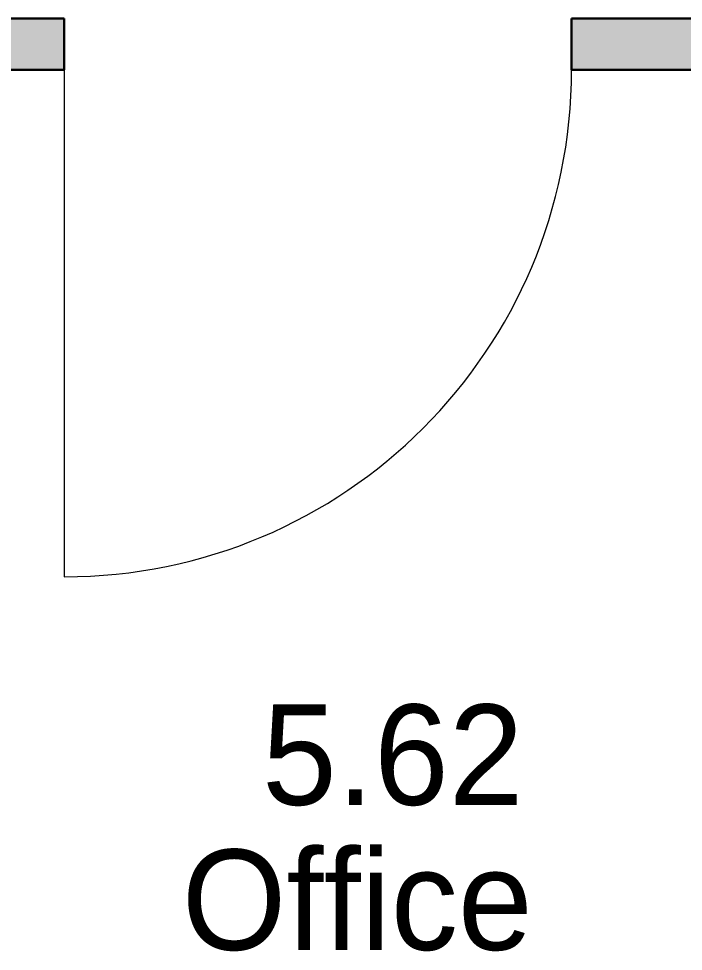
# Model space of a CAD drawing. Header units: millimetres. Extents: x 155927 to 326028, y -36033 to 97293.
# Drawn here: x 164879 to 166203, y 11749 to 13608 of the extents above; entities that cross this region are included whole.
import ezdxf

# ---------------------------------------------------------------- set-up
doc = ezdxf.new("R2010")
doc.units = ezdxf.units.MM
doc.header["$MEASUREMENT"] = 0
for name, color, linetype, lineweight in [('A-AREA-IDEN', 7, 'CONTINUOUS', 9), ('A-DOOR', 4, 'CONTINUOUS', 9), ('A-WALL-PATT', 7, 'CONTINUOUS', 9), ('I-WALL', 7, 'CONTINUOUS', 9)]:
    doc.layers.add(name, color=color, linetype=linetype, lineweight=lineweight)
doc.styles.add('Century Gothic', font='GOTHIC.TTF', dxfattribs={"height": 200})

msp = doc.modelspace()

# ---------------------------------------------------------------- hatches: boundary and pattern name
at = {"layer": 'A-WALL-PATT'}
h = msp.add_hatch(color=256, dxfattribs=at)
h.paths.add_polyline_path([(167185.4, 13505.6), (167718.3, 13505.6), (167718.3, 13607.6), (165980.3, 13607.6), (165980.3, 13505.6), (166578.8, 13505.6)], flags=0)
h.paths.add_polyline_path([(164970.3, 13505.6), (164970.3, 13607.6), (164750.8, 13607.6), (164750.8, 13505.6), (164852.8, 13505.6)], flags=0)
h.paths.add_polyline_path([(169611.7, 13505.6), (170174.8, 13505.6), (170174.8, 13607.6), (168728.3, 13607.6), (168728.3, 13505.6), (169005.2, 13505.6)], flags=0)

# ---------------------------------------------------------------- linework, layer by layer
at = {"layer": 'A-DOOR'}
msp.add_line((164970.3, 13505.6), (164970.3, 12495.6), dxfattribs=at)
msp.add_arc((164970.3, 13505.6), 1010, 270, 0, dxfattribs=at)
at = {"layer": 'I-WALL', "lineweight": 30}
for p, q in [((164970.3, 13607.6), (164750.8, 13607.6)), ((164970.3, 13505.6), (164970.3, 13607.6)), ((167718.3, 13607.6), (165980.3, 13607.6)), ((165980.3, 13607.6), (165980.3, 13505.6)), ((164852.8, 13505.6), (164970.3, 13505.6)), ((165980.3, 13505.6), (167498.8, 13505.6))]:
    msp.add_line(p, q, dxfattribs=at)

# ---------------------------------------------------------------- texts
at = {"layer": 'A-AREA-IDEN', "style": 'Century Gothic'}
for s, p in [('5.62', (165364, 12041.2)), ('Office', (165204.3, 11752.2))]:
    msp.add_text(s, height=200, dxfattribs=at).set_placement(p)

doc.saveas('drawing.dxf')
